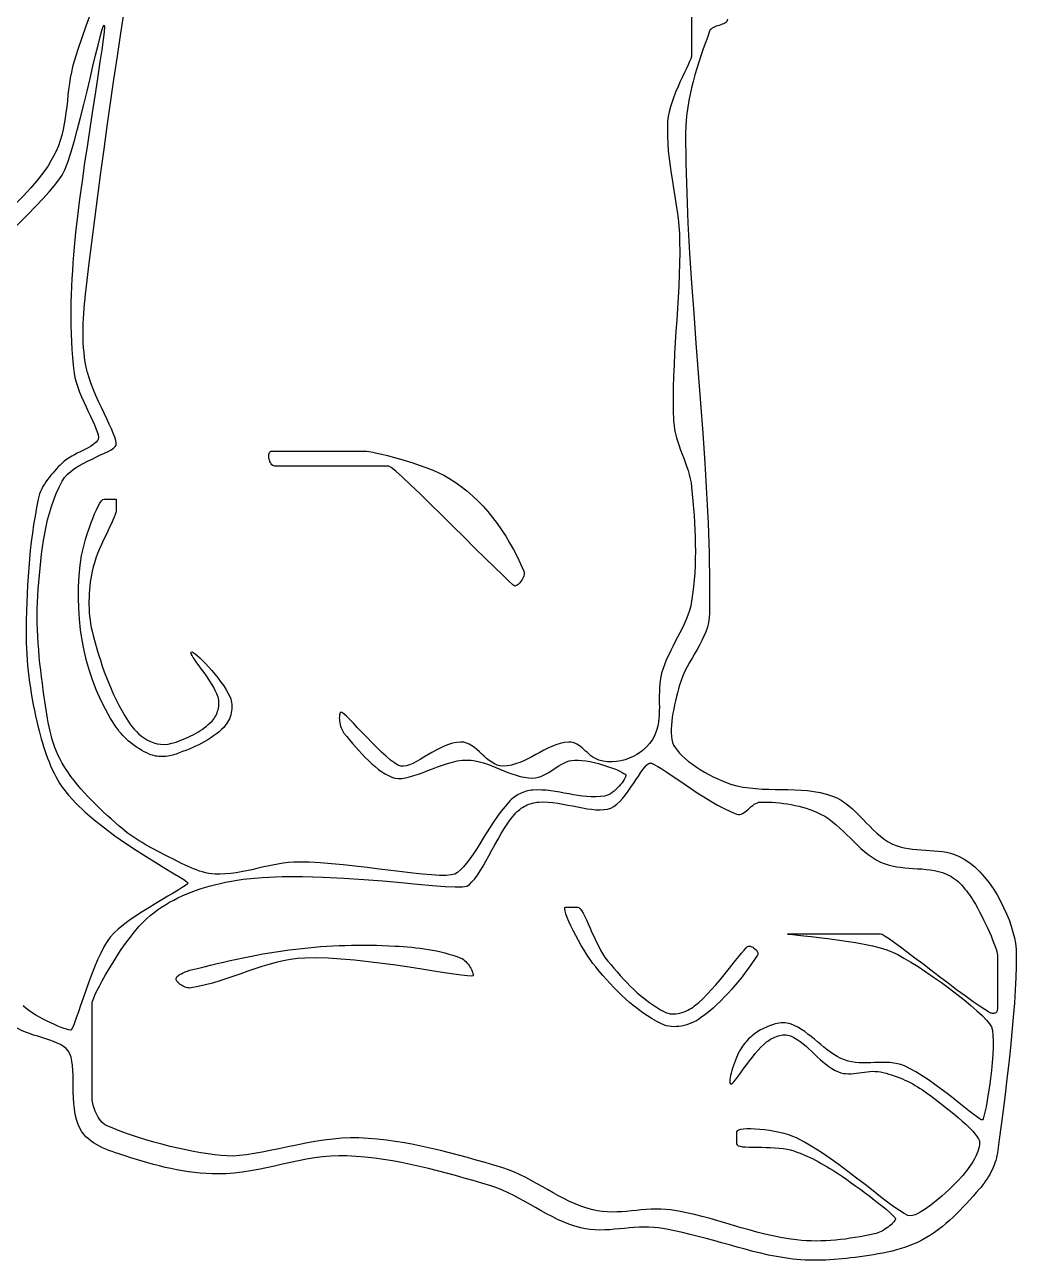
# Model space of a CAD drawing. Extents: x 4 to 678, y 18 to 648.
# Drawn here: x 512.8 to 678.2, y 17.6 to 223.6 of the extents above; entities that cross this region are included whole.
import ezdxf

# ---------------------------------------------------------------- set-up
doc = ezdxf.new("R2010")
doc.units = 0
doc.layers.add('Poly', color=3, linetype='CONTINUOUS')

msp = doc.modelspace()

# ---------------------------------------------------------------- linework, layer by layer
at = {"layer": 'Poly'}
for points in [[(532, 248.5), (531.45, 246.52), (530.86, 244.55), (530.23, 242.6), (529.56, 240.66), (528.86, 238.72), (528.14, 236.8), (527.4, 234.87), (526.65, 232.96), (525.9, 231.04), (525.15, 229.12), (524.41, 227.2), (523.67, 225.28), (522.96, 223.35), (522.28, 221.41), (521.62, 219.46), (521, 217.5)], [(523, 179.5), (523.47, 183.39), (523.95, 187.27), (524.44, 191.16), (524.95, 195.04), (525.46, 198.92), (525.99, 202.81), (526.53, 206.69), (527.08, 210.56), (527.64, 214.44), (528.22, 218.31), (528.81, 222.18), (529.42, 226.05), (530.04, 229.92), (530.68, 233.78), (531.33, 237.64), (532, 241.5)], [(624, 227.5), (624, 227.4), (624, 227.11), (624, 226.67), (624, 226.09), (624, 225.41), (624, 224.65), (624, 223.84), (624, 223), (624, 222.16), (624, 221.35), (624, 220.59), (624, 219.91), (624, 219.33), (624, 218.89), (624, 218.6), (624, 218.5)], [(519, 198.5), (519.45, 199.41), (519.94, 200.68), (520.45, 202.24), (520.98, 204.04), (521.53, 206.02), (522.07, 208.12), (522.62, 210.29), (523.15, 212.48), (523.66, 214.62), (524.14, 216.65), (524.58, 218.52), (524.99, 220.18), (525.34, 221.56), (525.63, 222.62), (525.85, 223.28), (526, 223.5)], [(526, 223.5), (526.05, 223.2), (525.99, 222.38), (525.84, 221.1), (525.61, 219.41), (525.31, 217.36), (524.95, 215.01), (524.55, 212.41), (524.12, 209.61), (523.66, 206.66), (523.2, 203.62), (522.75, 200.55), (522.31, 197.5), (521.91, 194.51), (521.55, 191.64), (521.24, 188.96), (521, 186.5)], [(627, 222.5), (626.62, 221.47), (626.25, 220.44), (625.88, 219.4), (625.53, 218.36), (625.18, 217.31), (624.85, 216.26), (624.54, 215.2), (624.25, 214.13), (623.98, 213.07), (623.73, 212), (623.52, 210.92), (623.34, 209.84), (623.2, 208.76), (623.09, 207.68), (623.02, 206.59), (623, 205.5)], [(630, 224.5), (629.95, 224.29), (629.85, 224.12), (629.71, 223.97), (629.53, 223.84), (629.33, 223.73), (629.1, 223.64), (628.86, 223.55), (628.61, 223.47), (628.35, 223.4), (628.1, 223.31), (627.85, 223.22), (627.63, 223.12), (627.42, 223), (627.24, 222.86), (627.1, 222.7), (627, 222.5)], [(624, 218.5), (623.96, 218.25), (623.84, 217.9), (623.65, 217.45), (623.41, 216.91), (623.12, 216.29), (622.8, 215.61), (622.45, 214.87), (622.09, 214.09), (621.73, 213.27), (621.38, 212.43), (621.04, 211.58), (620.73, 210.72), (620.46, 209.88), (620.24, 209.05), (620.09, 208.25), (620, 207.5)], [(521, 217.5), (520.75, 216.58), (520.53, 215.64), (520.36, 214.7), (520.21, 213.75), (520.08, 212.79), (519.97, 211.83), (519.87, 210.86), (519.76, 209.9), (519.64, 208.94), (519.51, 207.99), (519.36, 207.04), (519.18, 206.1), (518.96, 205.18), (518.69, 204.27), (518.38, 203.37), (518, 202.5)], [(620, 207.5), (619.95, 206.25), (619.96, 205), (620.01, 203.75), (620.11, 202.5), (620.25, 201.25), (620.41, 200), (620.59, 198.75), (620.79, 197.5), (620.99, 196.26), (621.19, 195.01), (621.39, 193.76), (621.57, 192.51), (621.73, 191.26), (621.86, 190.01), (621.95, 188.76), (622, 187.5)], [(623, 205.5), (623.05, 200.49), (623.18, 195.49), (623.39, 190.49), (623.67, 185.49), (623.99, 180.49), (624.34, 175.49), (624.72, 170.5), (625.11, 165.5), (625.49, 160.5), (625.86, 155.51), (626.2, 150.51), (626.5, 145.51), (626.74, 140.51), (626.91, 135.51), (627, 130.5), (627, 125.5)], [(518, 202.5), (517.58, 201.67), (517.13, 200.86), (516.64, 200.07), (516.12, 199.3), (515.56, 198.55), (514.99, 197.81), (514.39, 197.09), (513.77, 196.38), (513.14, 195.69), (512.49, 195), (511.83, 194.32), (511.17, 193.65), (510.5, 192.98), (509.83, 192.32), (509.16, 191.66), (508.5, 191)], [(497.5, 178), (499.01, 179.18), (500.59, 180.45), (502.21, 181.8), (503.85, 183.21), (505.51, 184.65), (507.15, 186.13), (508.77, 187.61), (510.34, 189.08), (511.84, 190.52), (513.26, 191.92), (514.58, 193.26), (515.78, 194.53), (516.84, 195.7), (517.74, 196.77), (518.47, 197.71), (519, 198.5)], [(622, 187.5), (622.02, 185.62), (621.99, 183.75), (621.94, 181.87), (621.86, 180), (621.76, 178.12), (621.64, 176.25), (621.52, 174.37), (621.39, 172.5), (621.27, 170.62), (621.15, 168.75), (621.06, 166.87), (620.98, 165), (620.93, 163.12), (620.91, 161.25), (620.93, 159.37), (621, 157.5)], [(521, 186.5), (520.89, 185.19), (520.79, 183.88), (520.7, 182.57), (520.62, 181.25), (520.56, 179.94), (520.51, 178.62), (520.47, 177.31), (520.45, 175.99), (520.45, 174.67), (520.46, 173.36), (520.49, 172.04), (520.55, 170.73), (520.63, 169.42), (520.73, 168.11), (520.85, 166.8), (521, 165.5)], [(523, 166.5), (522.86, 167.3), (522.74, 168.1), (522.65, 168.91), (522.58, 169.72), (522.53, 170.53), (522.5, 171.35), (522.49, 172.17), (522.5, 172.98), (522.52, 173.8), (522.56, 174.62), (522.61, 175.44), (522.67, 176.25), (522.74, 177.07), (522.82, 177.88), (522.91, 178.69), (523, 179.5)], [(521, 165.5), (521.13, 164.75), (521.33, 163.97), (521.59, 163.17), (521.89, 162.35), (522.24, 161.52), (522.6, 160.69), (522.98, 159.87), (523.35, 159.08), (523.72, 158.31), (524.07, 157.58), (524.37, 156.9), (524.64, 156.27), (524.84, 155.71), (524.98, 155.22), (525.04, 154.81), (525, 154.5)], [(528, 153.5), (528.02, 153.82), (527.94, 154.26), (527.77, 154.81), (527.52, 155.46), (527.21, 156.19), (526.84, 157), (526.43, 157.87), (525.99, 158.8), (525.54, 159.75), (525.08, 160.74), (524.63, 161.74), (524.21, 162.73), (523.82, 163.72), (523.48, 164.69), (523.21, 165.62), (523, 166.5)], [(621, 157.5), (621.06, 156.79), (621.17, 156.09), (621.31, 155.4), (621.49, 154.71), (621.7, 154.03), (621.93, 153.35), (622.17, 152.67), (622.43, 151.99), (622.68, 151.32), (622.93, 150.64), (623.17, 149.96), (623.4, 149.28), (623.6, 148.59), (623.77, 147.9), (623.91, 147.21), (624, 146.5)], [(525, 154.5), (524.88, 154.24), (524.68, 153.99), (524.42, 153.75), (524.11, 153.52), (523.75, 153.29), (523.35, 153.06), (522.92, 152.84), (522.46, 152.61), (522, 152.38), (521.52, 152.14), (521.05, 151.9), (520.59, 151.64), (520.15, 151.38), (519.73, 151.1), (519.34, 150.81), (519, 150.5)], [(519, 147.5), (519.38, 148.08), (519.86, 148.61), (520.43, 149.12), (521.07, 149.59), (521.76, 150.02), (522.49, 150.44), (523.24, 150.82), (523.98, 151.18), (524.72, 151.52), (525.42, 151.85), (526.07, 152.15), (526.65, 152.44), (527.16, 152.72), (527.56, 152.99), (527.85, 153.25), (528, 153.5)], [(554.5, 150), (554.32, 150.03), (554.15, 150.11), (554, 150.23), (553.86, 150.39), (553.74, 150.58), (553.64, 150.79), (553.56, 151.02), (553.5, 151.25), (553.47, 151.48), (553.46, 151.71), (553.47, 151.92), (553.52, 152.11), (553.59, 152.27), (553.69, 152.39), (553.83, 152.47), (554, 152.5)], [(554, 152.5), (554.17, 152.5), (554.67, 152.5), (555.43, 152.5), (556.42, 152.5), (557.59, 152.5), (558.9, 152.5), (560.3, 152.5), (561.75, 152.5), (563.2, 152.5), (564.6, 152.5), (565.91, 152.5), (567.08, 152.5), (568.07, 152.5), (568.83, 152.5), (569.33, 152.5), (569.5, 152.5)], [(569.5, 152.5), (569.78, 152.48), (570.21, 152.41), (570.8, 152.3), (571.51, 152.16), (572.33, 151.97), (573.25, 151.75), (574.24, 151.49), (575.28, 151.21), (576.36, 150.89), (577.47, 150.54), (578.57, 150.17), (579.66, 149.78), (580.72, 149.36), (581.72, 148.93), (582.65, 148.47), (583.5, 148)], [(519, 150.5), (518.68, 150.18), (518.36, 149.85), (518.04, 149.52), (517.73, 149.18), (517.42, 148.83), (517.12, 148.48), (516.82, 148.11), (516.55, 147.75), (516.28, 147.37), (516.03, 146.98), (515.8, 146.59), (515.59, 146.19), (515.4, 145.78), (515.24, 145.36), (515.11, 144.94), (515, 144.5)], [(573.5, 150), (573.29, 150), (572.68, 150), (571.75, 150), (570.53, 150), (569.09, 150), (567.49, 150), (565.77, 150), (564, 150), (562.23, 150), (560.51, 150), (558.91, 150), (557.47, 150), (556.25, 150), (555.32, 150), (554.71, 150), (554.5, 150)], [(594.5, 130), (594.18, 130.23), (593.47, 130.86), (592.43, 131.85), (591.11, 133.13), (589.57, 134.65), (587.86, 136.34), (586.04, 138.14), (584.15, 140.01), (582.27, 141.87), (580.43, 143.68), (578.7, 145.36), (577.12, 146.88), (575.76, 148.16), (574.67, 149.14), (573.89, 149.78), (573.5, 150)], [(515, 129.5), (515.1, 130.65), (515.2, 131.81), (515.31, 132.97), (515.43, 134.14), (515.56, 135.3), (515.72, 136.46), (515.89, 137.62), (516.09, 138.77), (516.32, 139.91), (516.58, 141.04), (516.88, 142.16), (517.21, 143.27), (517.59, 144.36), (518.01, 145.43), (518.48, 146.47), (519, 147.5)], [(583.5, 148), (584.55, 147.34), (585.55, 146.62), (586.52, 145.87), (587.45, 145.06), (588.35, 144.22), (589.2, 143.33), (590.03, 142.41), (590.81, 141.44), (591.57, 140.44), (592.29, 139.4), (592.98, 138.33), (593.64, 137.22), (594.27, 136.08), (594.88, 134.92), (595.45, 133.72), (596, 132.5)], [(624, 146.5), (624.11, 145.32), (624.22, 144.13), (624.32, 142.94), (624.41, 141.75), (624.48, 140.56), (624.54, 139.37), (624.59, 138.17), (624.61, 136.98), (624.62, 135.79), (624.61, 134.6), (624.57, 133.41), (624.51, 132.22), (624.43, 131.04), (624.32, 129.85), (624.17, 128.67), (624, 127.5)], [(515, 144.5), (514.72, 143.08), (514.47, 141.66), (514.24, 140.24), (514.03, 138.81), (513.85, 137.38), (513.68, 135.94), (513.54, 134.5), (513.42, 133.06), (513.31, 131.62), (513.22, 130.17), (513.15, 128.73), (513.09, 127.28), (513.05, 125.83), (513.02, 124.39), (513.01, 122.94), (513, 121.5)], [(522, 133.5), (522.1, 134.26), (522.25, 135.09), (522.44, 135.96), (522.67, 136.85), (522.92, 137.77), (523.19, 138.68), (523.48, 139.58), (523.79, 140.45), (524.1, 141.28), (524.41, 142.04), (524.72, 142.73), (525.01, 143.33), (525.3, 143.82), (525.56, 144.19), (525.8, 144.42), (526, 144.5)], [(526, 144.5), (526.02, 144.5), (526.09, 144.5), (526.18, 144.5), (526.31, 144.5), (526.46, 144.5), (526.63, 144.5), (526.81, 144.5), (527, 144.5), (527.19, 144.5), (527.37, 144.5), (527.54, 144.5), (527.69, 144.5), (527.82, 144.5), (527.91, 144.5), (527.98, 144.5), (528, 144.5)], [(528, 144.5), (528, 144.48), (528, 144.41), (528, 144.32), (528, 144.19), (528, 144.04), (528, 143.87), (528, 143.69), (528, 143.5), (528, 143.31), (528, 143.13), (528, 142.96), (528, 142.81), (528, 142.68), (528, 142.59), (528, 142.52), (528, 142.5)], [(528, 142.5), (527.96, 142.26), (527.86, 141.93), (527.69, 141.51), (527.47, 141.01), (527.21, 140.45), (526.92, 139.82), (526.6, 139.15), (526.26, 138.45), (525.92, 137.71), (525.58, 136.95), (525.24, 136.18), (524.92, 135.41), (524.63, 134.64), (524.37, 133.9), (524.16, 133.18), (524, 132.5)], [(528, 106.5), (527.07, 107.95), (526.21, 109.46), (525.43, 111), (524.73, 112.58), (524.1, 114.2), (523.55, 115.85), (523.07, 117.53), (522.66, 119.24), (522.32, 120.97), (522.06, 122.72), (521.87, 124.49), (521.76, 126.28), (521.71, 128.07), (521.74, 129.88), (521.83, 131.69), (522, 133.5)], [(524, 132.5), (523.88, 131.88), (523.78, 131.26), (523.69, 130.64), (523.61, 130.01), (523.55, 129.39), (523.51, 128.75), (523.48, 128.12), (523.46, 127.49), (523.47, 126.86), (523.49, 126.23), (523.52, 125.6), (523.58, 124.97), (523.66, 124.35), (523.75, 123.73), (523.86, 123.11), (524, 122.5)], [(596, 132.5), (596.05, 132.32), (596.07, 132.14), (596.06, 131.94), (596.01, 131.73), (595.94, 131.52), (595.85, 131.31), (595.74, 131.11), (595.62, 130.91), (595.48, 130.72), (595.33, 130.55), (595.19, 130.39), (595.04, 130.26), (594.89, 130.15), (594.75, 130.07), (594.62, 130.02), (594.5, 130)], [(516, 111.5), (515.85, 112.62), (515.7, 113.74), (515.56, 114.86), (515.43, 115.98), (515.3, 117.11), (515.19, 118.23), (515.09, 119.36), (515, 120.49), (514.93, 121.61), (514.88, 122.74), (514.85, 123.87), (514.83, 125), (514.84, 126.13), (514.87, 127.25), (514.92, 128.38), (515, 129.5)], [(624, 127.5), (623.84, 126.71), (623.63, 125.93), (623.38, 125.16), (623.09, 124.41), (622.76, 123.66), (622.42, 122.93), (622.05, 122.19), (621.67, 121.46), (621.28, 120.74), (620.9, 120.01), (620.53, 119.27), (620.17, 118.54), (619.83, 117.79), (619.51, 117.04), (619.24, 116.28), (619, 115.5)], [(627, 125.5), (626.95, 124.7), (626.82, 123.91), (626.62, 123.14), (626.36, 122.38), (626.05, 121.64), (625.7, 120.9), (625.32, 120.17), (624.91, 119.44), (624.49, 118.72), (624.07, 117.99), (623.66, 117.26), (623.26, 116.53), (622.88, 115.79), (622.54, 115.04), (622.24, 114.28), (622, 113.5)], [(524, 122.5), (524.24, 121.52), (524.5, 120.54), (524.77, 119.56), (525.06, 118.59), (525.37, 117.62), (525.69, 116.65), (526.03, 115.69), (526.39, 114.74), (526.77, 113.8), (527.17, 112.86), (527.58, 111.94), (528.02, 111.03), (528.48, 110.13), (528.97, 109.24), (529.47, 108.36), (530, 107.5)], [(513, 121.5), (513.01, 120.55), (513.04, 119.61), (513.08, 118.66), (513.15, 117.72), (513.23, 116.77), (513.32, 115.83), (513.43, 114.89), (513.56, 113.95), (513.7, 113.01), (513.85, 112.07), (514.01, 111.14), (514.19, 110.2), (514.38, 109.27), (514.58, 108.35), (514.78, 107.42), (515, 106.5)], [(545, 111.5), (544.8, 112.04), (544.54, 112.61), (544.23, 113.2), (543.87, 113.8), (543.48, 114.41), (543.08, 115.01), (542.66, 115.6), (542.25, 116.17), (541.86, 116.71), (541.49, 117.21), (541.16, 117.67), (540.88, 118.07), (540.67, 118.42), (540.52, 118.69), (540.46, 118.89), (540.5, 119)], [(540.5, 119), (540.64, 119.01), (540.86, 118.9), (541.16, 118.7), (541.53, 118.4), (541.95, 118.02), (542.41, 117.58), (542.91, 117.07), (543.43, 116.51), (543.96, 115.92), (544.48, 115.29), (545, 114.65), (545.49, 114), (545.95, 113.35), (546.36, 112.71), (546.71, 112.09), (547, 111.5)], [(619, 115.5), (618.86, 114.89), (618.75, 114.27), (618.68, 113.65), (618.64, 113.01), (618.62, 112.38), (618.61, 111.74), (618.61, 111.1), (618.61, 110.46), (618.62, 109.82), (618.61, 109.19), (618.58, 108.56), (618.53, 107.93), (618.46, 107.31), (618.35, 106.7), (618.2, 106.09), (618, 105.5)], [(622, 113.5), (621.83, 112.88), (621.66, 112.23), (621.49, 111.57), (621.33, 110.89), (621.17, 110.2), (621.02, 109.5), (620.89, 108.81), (620.78, 108.12), (620.69, 107.45), (620.63, 106.79), (620.59, 106.16), (620.59, 105.55), (620.63, 104.97), (620.71, 104.44), (620.83, 103.94), (621, 103.5)], [(519, 100.5), (518.66, 101.12), (518.34, 101.76), (518.06, 102.41), (517.8, 103.08), (517.56, 103.75), (517.35, 104.43), (517.15, 105.12), (516.98, 105.82), (516.82, 106.52), (516.67, 107.23), (516.54, 107.94), (516.42, 108.65), (516.31, 109.37), (516.2, 110.08), (516.1, 110.79), (516, 111.5)], [(544, 107.5), (544.17, 107.7), (544.33, 107.91), (544.47, 108.13), (544.61, 108.36), (544.73, 108.61), (544.83, 108.86), (544.93, 109.12), (545, 109.38), (545.06, 109.65), (545.11, 109.92), (545.13, 110.19), (545.14, 110.46), (545.14, 110.73), (545.11, 110.99), (545.07, 111.25), (545, 111.5)], [(547, 111.5), (547.11, 111.2), (547.2, 110.89), (547.26, 110.57), (547.3, 110.24), (547.31, 109.9), (547.29, 109.56), (547.26, 109.22), (547.2, 108.88), (547.11, 108.54), (547.01, 108.21), (546.89, 107.89), (546.75, 107.58), (546.59, 107.29), (546.41, 107.01), (546.21, 106.74), (546, 106.5)], [(530, 107.5), (530.31, 107.04), (530.64, 106.59), (531, 106.15), (531.39, 105.73), (531.81, 105.33), (532.25, 104.96), (532.72, 104.62), (533.21, 104.32), (533.73, 104.07), (534.27, 103.87), (534.83, 103.72), (535.42, 103.63), (536.03, 103.61), (536.67, 103.66), (537.32, 103.79), (538, 104)], [(538, 104), (538.41, 104.15), (538.82, 104.31), (539.23, 104.48), (539.63, 104.65), (540.04, 104.83), (540.44, 105.01), (540.83, 105.21), (541.22, 105.42), (541.61, 105.63), (541.98, 105.86), (542.35, 106.1), (542.7, 106.35), (543.05, 106.62), (543.38, 106.9), (543.7, 107.19), (544, 107.5)], [(565.5, 109), (565.41, 108.93), (565.34, 108.81), (565.29, 108.65), (565.25, 108.46), (565.24, 108.25), (565.23, 108.01), (565.25, 107.76), (565.28, 107.49), (565.32, 107.21), (565.38, 106.94), (565.45, 106.66), (565.53, 106.39), (565.63, 106.14), (565.74, 105.9), (565.87, 105.69), (566, 105.5)], [(575.5, 100), (575.02, 100.17), (574.44, 100.51), (573.78, 101), (573.05, 101.62), (572.28, 102.32), (571.48, 103.1), (570.66, 103.92), (569.85, 104.75), (569.05, 105.58), (568.29, 106.38), (567.59, 107.12), (566.96, 107.77), (566.42, 108.31), (565.99, 108.71), (565.67, 108.95), (565.5, 109)], [(515, 106.5), (515.16, 105.85), (515.33, 105.19), (515.51, 104.54), (515.7, 103.88), (515.89, 103.23), (516.1, 102.59), (516.33, 101.94), (516.56, 101.31), (516.81, 100.68), (517.07, 100.05), (517.35, 99.43), (517.64, 98.83), (517.96, 98.23), (518.29, 97.64), (518.63, 97.06), (519, 96.5)], [(533.5, 102), (533.1, 102.19), (532.7, 102.39), (532.3, 102.61), (531.92, 102.84), (531.53, 103.08), (531.16, 103.33), (530.79, 103.6), (530.44, 103.88), (530.09, 104.17), (529.75, 104.47), (529.43, 104.78), (529.12, 105.11), (528.82, 105.44), (528.53, 105.78), (528.26, 106.14), (528, 106.5)], [(546, 106.5), (545.6, 106.09), (545.17, 105.71), (544.73, 105.35), (544.27, 105.01), (543.79, 104.68), (543.3, 104.37), (542.8, 104.08), (542.29, 103.81), (541.77, 103.54), (541.24, 103.29), (540.71, 103.06), (540.17, 102.83), (539.63, 102.61), (539.08, 102.4), (538.54, 102.2), (538, 102)], [(566, 105.5), (566.46, 104.94), (566.94, 104.37), (567.44, 103.78), (567.95, 103.19), (568.48, 102.6), (569.01, 102.02), (569.56, 101.45), (570.11, 100.91), (570.67, 100.39), (571.23, 99.9), (571.79, 99.45), (572.34, 99.04), (572.89, 98.69), (573.44, 98.4), (573.98, 98.16), (574.5, 98)], [(618, 105.5), (617.73, 104.9), (617.4, 104.32), (617, 103.77), (616.54, 103.25), (616.03, 102.77), (615.48, 102.33), (614.88, 101.93), (614.25, 101.58), (613.59, 101.29), (612.9, 101.04), (612.18, 100.86), (611.46, 100.75), (610.72, 100.7), (609.98, 100.72), (609.24, 100.82), (608.5, 101)], [(585.5, 104), (584.82, 103.95), (584.13, 103.81), (583.44, 103.6), (582.74, 103.32), (582.05, 102.99), (581.36, 102.63), (580.67, 102.24), (580, 101.85), (579.35, 101.46), (578.71, 101.09), (578.1, 100.75), (577.51, 100.45), (576.96, 100.22), (576.43, 100.06), (575.95, 99.98), (575.5, 100)], [(592.5, 100), (592.01, 100.04), (591.54, 100.17), (591.09, 100.37), (590.65, 100.62), (590.23, 100.93), (589.81, 101.27), (589.4, 101.63), (589, 102), (588.6, 102.37), (588.19, 102.73), (587.77, 103.07), (587.35, 103.38), (586.91, 103.63), (586.46, 103.83), (585.99, 103.96), (585.5, 104)], [(603.5, 104), (602.78, 103.91), (602.07, 103.76), (601.37, 103.54), (600.69, 103.27), (600.01, 102.96), (599.34, 102.63), (598.67, 102.27), (598, 101.91), (597.34, 101.55), (596.67, 101.2), (596, 100.88), (595.32, 100.59), (594.63, 100.35), (593.93, 100.16), (593.22, 100.04), (592.5, 100)], [(608.5, 101), (608.16, 101.13), (607.83, 101.29), (607.51, 101.49), (607.21, 101.72), (606.91, 101.97), (606.61, 102.23), (606.32, 102.49), (606.03, 102.75), (605.74, 103.01), (605.44, 103.25), (605.14, 103.47), (604.84, 103.66), (604.52, 103.82), (604.2, 103.93), (603.86, 103.99), (603.5, 104)], [(621, 103.5), (621.24, 103.07), (621.56, 102.63), (621.95, 102.17), (622.41, 101.71), (622.93, 101.24), (623.5, 100.77), (624.12, 100.31), (624.77, 99.85), (625.45, 99.41), (626.16, 98.98), (626.89, 98.58), (627.62, 98.2), (628.36, 97.84), (629.09, 97.52), (629.8, 97.24), (630.5, 97)], [(538, 102), (537.73, 101.91), (537.46, 101.83), (537.18, 101.76), (536.89, 101.7), (536.61, 101.65), (536.32, 101.61), (536.03, 101.59), (535.73, 101.58), (535.44, 101.58), (535.15, 101.6), (534.87, 101.62), (534.58, 101.67), (534.3, 101.73), (534.03, 101.8), (533.76, 101.89), (533.5, 102)], [(574.5, 98), (575.04, 97.92), (575.64, 97.94), (576.28, 98.03), (576.96, 98.18), (577.68, 98.4), (578.42, 98.65), (579.2, 98.94), (579.99, 99.25), (580.8, 99.56), (581.62, 99.87), (582.45, 100.17), (583.27, 100.44), (584.1, 100.67), (584.91, 100.84), (585.72, 100.96), (586.5, 101)], [(586.5, 101), (587.21, 100.97), (587.91, 100.87), (588.6, 100.72), (589.29, 100.53), (589.97, 100.3), (590.65, 100.05), (591.32, 99.78), (592, 99.5), (592.68, 99.22), (593.35, 98.95), (594.03, 98.7), (594.71, 98.47), (595.4, 98.28), (596.09, 98.13), (596.79, 98.03), (597.5, 98)], [(597.5, 98), (597.97, 98.03), (598.43, 98.13), (598.87, 98.27), (599.31, 98.46), (599.74, 98.68), (600.16, 98.93), (600.58, 99.19), (601, 99.47), (601.42, 99.75), (601.84, 100.01), (602.26, 100.27), (602.69, 100.5), (603.13, 100.69), (603.57, 100.85), (604.03, 100.95), (604.5, 101)], [(604.5, 101), (605.08, 100.99), (605.71, 100.94), (606.37, 100.85), (607.05, 100.73), (607.75, 100.58), (608.45, 100.4), (609.14, 100.21), (609.8, 100), (610.44, 99.78), (611.03, 99.57), (611.56, 99.35), (612.03, 99.14), (612.41, 98.95), (612.71, 98.77), (612.91, 98.62), (613, 98.5)], [(528.5, 90), (527.84, 90.59), (527.17, 91.18), (526.51, 91.78), (525.86, 92.39), (525.21, 93), (524.57, 93.62), (523.93, 94.25), (523.31, 94.89), (522.71, 95.55), (522.12, 96.21), (521.54, 96.89), (520.99, 97.58), (520.45, 98.28), (519.94, 99.01), (519.46, 99.74), (519, 100.5)], [(610.5, 93), (611.01, 93.27), (611.51, 93.63), (612.01, 94.09), (612.49, 94.61), (612.96, 95.19), (613.43, 95.81), (613.87, 96.45), (614.3, 97.09), (614.72, 97.72), (615.11, 98.33), (615.48, 98.89), (615.84, 99.4), (616.17, 99.83), (616.47, 100.16), (616.75, 100.39), (617, 100.5)], [(617, 100.5), (617.31, 100.46), (617.77, 100.27), (618.35, 99.95), (619.05, 99.52), (619.86, 98.99), (620.75, 98.39), (621.71, 97.73), (622.74, 97.02), (623.81, 96.3), (624.92, 95.56), (626.05, 94.84), (627.18, 94.14), (628.31, 93.49), (629.41, 92.91), (630.48, 92.4), (631.5, 92)], [(613, 98.5), (613, 98.37), (612.96, 98.2), (612.87, 97.99), (612.74, 97.75), (612.58, 97.49), (612.39, 97.21), (612.16, 96.92), (611.92, 96.63), (611.65, 96.35), (611.36, 96.07), (611.06, 95.81), (610.75, 95.58), (610.44, 95.37), (610.12, 95.2), (609.81, 95.08), (609.5, 95)], [(630.5, 97), (631.53, 96.71), (632.57, 96.49), (633.63, 96.34), (634.7, 96.23), (635.77, 96.16), (636.86, 96.12), (637.94, 96.1), (639.03, 96.09), (640.12, 96.07), (641.2, 96.04), (642.28, 95.99), (643.35, 95.9), (644.41, 95.77), (645.46, 95.58), (646.49, 95.33), (647.5, 95)], [(519, 96.5), (520.05, 95.13), (521.32, 93.74), (522.77, 92.37), (524.36, 91.01), (526.05, 89.68), (527.8, 88.39), (529.58, 87.15), (531.34, 85.99), (533.04, 84.9), (534.65, 83.9), (536.11, 83), (537.4, 82.22), (538.48, 81.57), (539.29, 81.06), (539.82, 80.7), (540, 80.5)], [(597.5, 96), (597.22, 95.97), (596.94, 95.93), (596.67, 95.87), (596.39, 95.8), (596.12, 95.71), (595.85, 95.61), (595.58, 95.5), (595.32, 95.37), (595.07, 95.24), (594.82, 95.09), (594.58, 94.93), (594.34, 94.76), (594.12, 94.58), (593.9, 94.4), (593.7, 94.2), (593.5, 94)], [(609.5, 95), (608.76, 94.91), (608.01, 94.87), (607.26, 94.88), (606.52, 94.92), (605.77, 95), (605.02, 95.1), (604.27, 95.22), (603.52, 95.35), (602.76, 95.49), (602.01, 95.63), (601.26, 95.75), (600.51, 95.86), (599.76, 95.95), (599, 96), (598.25, 96.02), (597.5, 96)], [(647.5, 95), (648.23, 94.69), (648.92, 94.31), (649.58, 93.87), (650.21, 93.38), (650.82, 92.86), (651.41, 92.3), (651.98, 91.72), (652.56, 91.13), (653.13, 90.54), (653.7, 89.95), (654.28, 89.37), (654.87, 88.82), (655.49, 88.29), (656.13, 87.81), (656.8, 87.38), (657.5, 87)], [(593.5, 94), (592.87, 93.27), (592.24, 92.48), (591.62, 91.63), (591.01, 90.74), (590.4, 89.82), (589.81, 88.89), (589.22, 87.96), (588.65, 87.05), (588.09, 86.16), (587.54, 85.32), (587, 84.54), (586.47, 83.83), (585.96, 83.21), (585.46, 82.69), (584.97, 82.28), (584.5, 82)], [(594.5, 92), (594.69, 92.21), (594.89, 92.41), (595.1, 92.6), (595.33, 92.78), (595.56, 92.95), (595.8, 93.11), (596.05, 93.25), (596.31, 93.39), (596.57, 93.51), (596.84, 93.62), (597.11, 93.72), (597.38, 93.81), (597.66, 93.88), (597.94, 93.93), (598.22, 93.97), (598.5, 94)], [(598.5, 94), (599.26, 94.02), (600.05, 93.98), (600.86, 93.91), (601.68, 93.79), (602.51, 93.65), (603.34, 93.5), (604.16, 93.34), (604.98, 93.18), (605.78, 93.03), (606.56, 92.89), (607.31, 92.79), (608.04, 92.72), (608.72, 92.7), (609.36, 92.73), (609.96, 92.83), (610.5, 93)], [(631.5, 92), (631.76, 91.94), (632.01, 91.94), (632.26, 92), (632.51, 92.1), (632.75, 92.24), (632.99, 92.42), (633.23, 92.61), (633.47, 92.81), (633.71, 93.03), (633.95, 93.24), (634.19, 93.44), (634.44, 93.62), (634.7, 93.77), (634.96, 93.89), (635.22, 93.97), (635.5, 94)], [(635.5, 94), (636.14, 93.99), (636.78, 93.98), (637.42, 93.95), (638.07, 93.9), (638.71, 93.84), (639.36, 93.77), (640, 93.68), (640.63, 93.57), (641.27, 93.44), (641.9, 93.3), (642.52, 93.14), (643.13, 92.95), (643.74, 92.75), (644.34, 92.52), (644.92, 92.27), (645.5, 92)], [(586.5, 80), (586.93, 80.28), (587.36, 80.68), (587.81, 81.2), (588.26, 81.83), (588.73, 82.54), (589.2, 83.32), (589.68, 84.16), (590.17, 85.04), (590.68, 85.96), (591.19, 86.89), (591.71, 87.82), (592.25, 88.74), (592.79, 89.63), (593.35, 90.48), (593.92, 91.28), (594.5, 92)], [(645.5, 92), (646.2, 91.62), (646.87, 91.18), (647.51, 90.71), (648.13, 90.2), (648.73, 89.67), (649.33, 89.11), (649.91, 88.55), (650.49, 87.97), (651.07, 87.4), (651.65, 86.83), (652.24, 86.28), (652.85, 85.76), (653.47, 85.26), (654.12, 84.79), (654.79, 84.37), (655.5, 84)], [(536.5, 85), (535.97, 85.27), (535.45, 85.53), (534.92, 85.8), (534.39, 86.08), (533.87, 86.36), (533.35, 86.65), (532.84, 86.94), (532.33, 87.25), (531.82, 87.55), (531.32, 87.87), (530.83, 88.2), (530.35, 88.54), (529.87, 88.88), (529.4, 89.24), (528.95, 89.62), (528.5, 90)], [(657.5, 87), (658.14, 86.73), (658.8, 86.52), (659.47, 86.35), (660.16, 86.23), (660.86, 86.14), (661.56, 86.07), (662.28, 86.02), (662.99, 85.98), (663.7, 85.94), (664.42, 85.89), (665.12, 85.82), (665.82, 85.74), (666.51, 85.62), (667.19, 85.46), (667.85, 85.26), (668.5, 85)], [(544.5, 82), (543.97, 82.04), (543.44, 82.11), (542.92, 82.22), (542.41, 82.34), (541.9, 82.5), (541.39, 82.67), (540.89, 82.86), (540.39, 83.07), (539.89, 83.29), (539.4, 83.53), (538.91, 83.77), (538.42, 84.01), (537.94, 84.26), (537.46, 84.51), (536.98, 84.76), (536.5, 85)], [(668.5, 85), (669.47, 84.49), (670.39, 83.88), (671.27, 83.16), (672.1, 82.36), (672.88, 81.49), (673.62, 80.55), (674.3, 79.57), (674.94, 78.55), (675.52, 77.5), (676.05, 76.44), (676.52, 75.38), (676.94, 74.34), (677.29, 73.31), (677.59, 72.32), (677.83, 71.38), (678, 70.5)], [(558.5, 84), (557.62, 83.98), (556.74, 83.91), (555.86, 83.8), (554.99, 83.66), (554.11, 83.49), (553.24, 83.31), (552.37, 83.12), (551.5, 82.92), (550.63, 82.72), (549.76, 82.54), (548.88, 82.37), (548.01, 82.22), (547.14, 82.11), (546.26, 82.02), (545.38, 81.99), (544.5, 82)], [(584.5, 82), (583.9, 81.84), (583.03, 81.77), (581.93, 81.77), (580.62, 81.84), (579.13, 81.97), (577.48, 82.14), (575.71, 82.35), (573.83, 82.58), (571.89, 82.83), (569.9, 83.07), (567.88, 83.31), (565.88, 83.53), (563.92, 83.72), (562.01, 83.87), (560.2, 83.97), (558.5, 84)], [(655.5, 84), (656.14, 83.73), (656.8, 83.51), (657.47, 83.34), (658.15, 83.21), (658.85, 83.12), (659.55, 83.04), (660.26, 82.99), (660.97, 82.94), (661.69, 82.89), (662.4, 82.84), (663.1, 82.78), (663.8, 82.7), (664.5, 82.58), (665.18, 82.43), (665.85, 82.24), (666.5, 82)], [(540, 80.5), (539.89, 80.34), (539.56, 80.08), (539.04, 79.74), (538.36, 79.32), (537.54, 78.83), (536.62, 78.28), (535.6, 77.68), (534.53, 77.04), (533.43, 76.37), (532.32, 75.67), (531.23, 74.96), (530.19, 74.25), (529.22, 73.53), (528.34, 72.83), (527.6, 72.15), (527, 71.5)], [(543.5, 80), (546.22, 80.66), (549.2, 81.12), (552.38, 81.42), (555.7, 81.56), (559.11, 81.58), (562.55, 81.5), (565.97, 81.33), (569.31, 81.11), (572.51, 80.86), (575.53, 80.59), (578.29, 80.33), (580.76, 80.11), (582.87, 79.94), (584.57, 79.85), (585.8, 79.86), (586.5, 80)], [(666.5, 82), (666.86, 81.83), (667.21, 81.64), (667.54, 81.43), (667.87, 81.2), (668.18, 80.95), (668.49, 80.69), (668.78, 80.41), (669.06, 80.12), (669.33, 79.81), (669.6, 79.5), (669.85, 79.17), (670.1, 78.85), (670.33, 78.51), (670.56, 78.18), (670.78, 77.84), (671, 77.5)], [(532.5, 74), (533.07, 74.54), (533.66, 75.06), (534.27, 75.55), (534.9, 76.02), (535.55, 76.46), (536.22, 76.88), (536.91, 77.28), (537.61, 77.66), (538.32, 78.02), (539.04, 78.36), (539.77, 78.68), (540.51, 78.98), (541.25, 79.26), (542, 79.52), (542.75, 79.77), (543.5, 80)], [(608, 66.5), (607.54, 67.09), (607.07, 67.76), (606.58, 68.49), (606.08, 69.28), (605.59, 70.1), (605.12, 70.93), (604.66, 71.76), (604.24, 72.58), (603.85, 73.36), (603.52, 74.1), (603.24, 74.76), (603.03, 75.34), (602.89, 75.82), (602.83, 76.19), (602.87, 76.42), (603, 76.5)], [(603, 76.5), (603.02, 76.5), (603.09, 76.5), (603.18, 76.5), (603.31, 76.5), (603.46, 76.5), (603.63, 76.5), (603.81, 76.5), (604, 76.5), (604.19, 76.5), (604.37, 76.5), (604.54, 76.5), (604.69, 76.5), (604.82, 76.5), (604.91, 76.5), (604.98, 76.5), (605, 76.5)], [(605, 76.5), (605.2, 76.43), (605.41, 76.22), (605.65, 75.9), (605.9, 75.47), (606.16, 74.94), (606.44, 74.35), (606.74, 73.69), (607.05, 72.99), (607.38, 72.26), (607.72, 71.51), (608.07, 70.76), (608.44, 70.02), (608.81, 69.31), (609.2, 68.65), (609.59, 68.04), (610, 67.5)], [(671, 77.5), (671.33, 76.95), (671.67, 76.36), (672.02, 75.72), (672.36, 75.06), (672.7, 74.38), (673.03, 73.7), (673.35, 73.01), (673.66, 72.33), (673.94, 71.68), (674.2, 71.05), (674.42, 70.47), (674.62, 69.94), (674.78, 69.46), (674.9, 69.06), (674.97, 68.74), (675, 68.5)], [(524, 60.5), (524.05, 60.78), (524.21, 61.21), (524.46, 61.79), (524.8, 62.5), (525.21, 63.32), (525.7, 64.22), (526.24, 65.19), (526.84, 66.21), (527.48, 67.27), (528.16, 68.34), (528.86, 69.4), (529.59, 70.44), (530.32, 71.44), (531.06, 72.38), (531.78, 73.24), (532.5, 74)], [(527, 71.5), (526.48, 70.77), (525.96, 69.87), (525.43, 68.83), (524.91, 67.68), (524.39, 66.45), (523.89, 65.17), (523.4, 63.86), (522.93, 62.56), (522.49, 61.3), (522.08, 60.1), (521.7, 59.01), (521.36, 58.03), (521.07, 57.22), (520.83, 56.59), (520.63, 56.17), (520.5, 56)], [(558, 69.5), (559.03, 69.61), (560.05, 69.72), (561.08, 69.81), (562.11, 69.89), (563.14, 69.96), (564.17, 70.02), (565.21, 70.07), (566.24, 70.1), (567.27, 70.13), (568.31, 70.14), (569.34, 70.15), (570.37, 70.14), (571.41, 70.12), (572.44, 70.09), (573.47, 70.05), (574.5, 70)], [(640, 72), (639.98, 71.99), (640.29, 71.95), (640.87, 71.89), (641.7, 71.81), (642.74, 71.7), (643.95, 71.57), (645.29, 71.41), (646.74, 71.24), (648.25, 71.03), (649.78, 70.81), (651.31, 70.57), (652.79, 70.3), (654.18, 70.01), (655.46, 69.69), (656.57, 69.36), (657.5, 69)], [(655.5, 72), (655.33, 72), (654.83, 72), (654.07, 72), (653.08, 72), (651.91, 72), (650.6, 72), (649.2, 72), (647.75, 72), (646.3, 72), (644.9, 72), (643.59, 72), (642.42, 72), (641.43, 72), (640.67, 72), (640.17, 72), (640, 72)], [(673.5, 59), (672.28, 59.8), (670.98, 60.71), (669.61, 61.68), (668.2, 62.72), (666.77, 63.79), (665.33, 64.87), (663.91, 65.95), (662.54, 67), (661.22, 68), (659.99, 68.94), (658.86, 69.79), (657.86, 70.53), (657, 71.14), (656.3, 71.61), (655.8, 71.9), (655.5, 72)], [(678, 70.5), (678.11, 69.49), (678.16, 68.17), (678.15, 66.58), (678.09, 64.75), (677.98, 62.71), (677.83, 60.49), (677.64, 58.13), (677.42, 55.65), (677.17, 53.09), (676.89, 50.47), (676.6, 47.84), (676.29, 45.22), (675.97, 42.65), (675.65, 40.15), (675.32, 37.75), (675, 35.5)], [(540.5, 66), (541.58, 66.27), (542.67, 66.54), (543.75, 66.8), (544.84, 67.06), (545.93, 67.31), (547.02, 67.56), (548.11, 67.8), (549.2, 68.03), (550.29, 68.25), (551.39, 68.47), (552.49, 68.67), (553.58, 68.86), (554.69, 69.04), (555.79, 69.21), (556.89, 69.36), (558, 69.5)], [(559.5, 68), (558.28, 67.91), (557.07, 67.75), (555.87, 67.53), (554.68, 67.25), (553.5, 66.93), (552.32, 66.57), (551.14, 66.19), (549.97, 65.79), (548.8, 65.38), (547.63, 64.97), (546.45, 64.57), (545.28, 64.19), (544.09, 63.83), (542.9, 63.51), (541.71, 63.23), (540.5, 63)], [(587.5, 65), (587.24, 64.96), (586.59, 65), (585.61, 65.12), (584.32, 65.31), (582.76, 65.55), (580.98, 65.83), (579.01, 66.14), (576.9, 66.46), (574.68, 66.78), (572.4, 67.09), (570.09, 67.38), (567.79, 67.63), (565.54, 67.83), (563.38, 67.97), (561.36, 68.03), (559.5, 68)], [(574.5, 70), (575.2, 69.96), (575.9, 69.91), (576.6, 69.85), (577.3, 69.79), (578, 69.72), (578.7, 69.63), (579.4, 69.53), (580.09, 69.43), (580.78, 69.3), (581.47, 69.17), (582.16, 69.02), (582.84, 68.85), (583.51, 68.66), (584.18, 68.46), (584.84, 68.24), (585.5, 68)], [(585.5, 68), (585.71, 67.9), (585.92, 67.77), (586.13, 67.61), (586.33, 67.42), (586.52, 67.21), (586.71, 66.99), (586.88, 66.76), (587.03, 66.53), (587.18, 66.29), (587.3, 66.06), (587.4, 65.83), (587.47, 65.62), (587.52, 65.43), (587.55, 65.26), (587.54, 65.11), (587.5, 65)], [(624.5, 60), (625.18, 60.57), (625.88, 61.22), (626.59, 61.95), (627.31, 62.73), (628.03, 63.54), (628.74, 64.38), (629.44, 65.21), (630.1, 66.03), (630.73, 66.82), (631.32, 67.56), (631.86, 68.23), (632.34, 68.82), (632.75, 69.31), (633.09, 69.68), (633.34, 69.92), (633.5, 70)], [(635, 68.5), (634.5, 67.77), (634, 67.03), (633.48, 66.31), (632.95, 65.59), (632.41, 64.88), (631.85, 64.18), (631.29, 63.49), (630.71, 62.81), (630.11, 62.15), (629.5, 61.5), (628.87, 60.86), (628.23, 60.25), (627.58, 59.66), (626.9, 59.08), (626.21, 58.53), (625.5, 58)], [(633.5, 70), (633.62, 69.99), (633.75, 69.96), (633.89, 69.92), (634.04, 69.85), (634.19, 69.78), (634.34, 69.69), (634.48, 69.59), (634.62, 69.48), (634.74, 69.36), (634.85, 69.24), (634.94, 69.11), (635.01, 68.98), (635.06, 68.86), (635.07, 68.73), (635.05, 68.61), (635, 68.5)], [(657.5, 69), (658.39, 68.56), (659.42, 68), (660.55, 67.33), (661.77, 66.56), (663.04, 65.72), (664.36, 64.82), (665.68, 63.89), (666.99, 62.93), (668.25, 61.96), (669.46, 61.01), (670.58, 60.08), (671.59, 59.2), (672.46, 58.39), (673.16, 57.65), (673.69, 57.02), (674, 56.5)], [(675, 68.5), (675, 68.4), (675, 68.11), (675, 67.67), (675, 67.09), (675, 66.41), (675, 65.65), (675, 64.84), (675, 64), (675, 63.16), (675, 62.35), (675, 61.59), (675, 60.91), (675, 60.33), (675, 59.89), (675, 59.6), (675, 59.5)], [(538, 64.5), (538.02, 64.61), (538.07, 64.72), (538.15, 64.84), (538.26, 64.95), (538.39, 65.06), (538.54, 65.17), (538.71, 65.28), (538.9, 65.38), (539.09, 65.48), (539.29, 65.58), (539.5, 65.67), (539.71, 65.75), (539.92, 65.82), (540.12, 65.89), (540.32, 65.95), (540.5, 66)], [(619, 57), (618.19, 57.41), (617.4, 57.86), (616.63, 58.34), (615.87, 58.85), (615.14, 59.39), (614.41, 59.95), (613.71, 60.53), (613.02, 61.14), (612.34, 61.76), (611.68, 62.41), (611.04, 63.06), (610.4, 63.73), (609.78, 64.41), (609.18, 65.1), (608.58, 65.8), (608, 66.5)], [(610, 67.5), (610.51, 66.89), (611.03, 66.28), (611.56, 65.67), (612.1, 65.07), (612.64, 64.47), (613.2, 63.89), (613.77, 63.31), (614.35, 62.76), (614.94, 62.21), (615.55, 61.68), (616.17, 61.18), (616.8, 60.69), (617.45, 60.23), (618.12, 59.79), (618.8, 59.38), (619.5, 59)], [(540.5, 63), (540.31, 62.98), (540.12, 63), (539.91, 63.03), (539.7, 63.09), (539.5, 63.16), (539.29, 63.25), (539.08, 63.36), (538.89, 63.47), (538.71, 63.6), (538.54, 63.73), (538.39, 63.86), (538.26, 64), (538.15, 64.13), (538.07, 64.26), (538.02, 64.38), (538, 64.5)], [(520.5, 56), (520.34, 55.99), (520.09, 56.03), (519.75, 56.12), (519.33, 56.25), (518.84, 56.43), (518.3, 56.64), (517.73, 56.89), (517.12, 57.17), (516.49, 57.47), (515.85, 57.79), (515.22, 58.14), (514.6, 58.49), (514.01, 58.86), (513.45, 59.24), (512.95, 59.62), (512.5, 60)], [(524, 44.5), (524, 44.68), (524, 45.19), (524, 45.98), (524, 47), (524, 48.21), (524, 49.56), (524, 51.01), (524, 52.5), (524, 53.99), (524, 55.44), (524, 56.79), (524, 58), (524, 59.02), (524, 59.81), (524, 60.32), (524, 60.5)], [(619.5, 59), (619.79, 58.87), (620.09, 58.78), (620.41, 58.71), (620.73, 58.68), (621.06, 58.67), (621.39, 58.7), (621.73, 58.74), (622.06, 58.81), (622.4, 58.9), (622.73, 59.02), (623.05, 59.15), (623.37, 59.29), (623.67, 59.45), (623.96, 59.62), (624.24, 59.81), (624.5, 60)], [(625.5, 58), (625.16, 57.77), (624.79, 57.55), (624.41, 57.35), (624.01, 57.17), (623.6, 57.01), (623.18, 56.87), (622.75, 56.75), (622.32, 56.66), (621.89, 56.6), (621.45, 56.56), (621.02, 56.55), (620.6, 56.57), (620.18, 56.63), (619.77, 56.72), (619.38, 56.84), (619, 57)], [(675, 59.5), (674.99, 59.33), (674.95, 59.18), (674.9, 59.06), (674.83, 58.96), (674.74, 58.88), (674.64, 58.83), (674.53, 58.79), (674.42, 58.77), (674.29, 58.76), (674.17, 58.77), (674.04, 58.79), (673.92, 58.82), (673.8, 58.85), (673.69, 58.9), (673.59, 58.95), (673.5, 59)], [(520, 52.5), (519.65, 52.9), (519.22, 53.25), (518.73, 53.56), (518.18, 53.83), (517.58, 54.08), (516.95, 54.31), (516.29, 54.53), (515.61, 54.74), (514.92, 54.95), (514.23, 55.16), (513.54, 55.39), (512.86, 55.65), (512.22, 55.93), (511.6, 56.24), (511.02, 56.6), (510.5, 57)], [(635.5, 56), (635.23, 55.85), (634.96, 55.69), (634.7, 55.51), (634.45, 55.33), (634.2, 55.14), (633.96, 54.93), (633.73, 54.72), (633.5, 54.5), (633.29, 54.27), (633.08, 54.04), (632.87, 53.8), (632.68, 53.55), (632.5, 53.29), (632.32, 53.03), (632.16, 52.77), (632, 52.5)], [(640.5, 57), (640.2, 57.09), (639.89, 57.15), (639.57, 57.19), (639.25, 57.2), (638.93, 57.18), (638.61, 57.14), (638.29, 57.09), (637.96, 57.01), (637.64, 56.92), (637.32, 56.82), (637, 56.7), (636.69, 56.57), (636.38, 56.44), (636.08, 56.29), (635.79, 56.15), (635.5, 56)], [(649.5, 51), (648.88, 51.26), (648.28, 51.57), (647.7, 51.91), (647.14, 52.29), (646.6, 52.7), (646.06, 53.13), (645.53, 53.57), (645, 54.01), (644.48, 54.46), (643.95, 54.9), (643.41, 55.32), (642.86, 55.73), (642.3, 56.1), (641.72, 56.45), (641.12, 56.75), (640.5, 57)], [(674, 56.5), (674.16, 55.93), (674.26, 55.15), (674.3, 54.19), (674.29, 53.09), (674.23, 51.88), (674.13, 50.59), (674, 49.27), (673.85, 47.93), (673.68, 46.62), (673.49, 45.37), (673.3, 44.22), (673.11, 43.18), (672.93, 42.31), (672.76, 41.64), (672.62, 41.19), (672.5, 41)], [(630.5, 47), (630.63, 47.01), (630.81, 47.14), (631.04, 47.38), (631.32, 47.71), (631.64, 48.11), (631.99, 48.59), (632.38, 49.11), (632.79, 49.68), (633.23, 50.27), (633.68, 50.87), (634.15, 51.47), (634.62, 52.06), (635.1, 52.62), (635.57, 53.14), (636.04, 53.6), (636.5, 54)], [(636.5, 54), (636.71, 54.16), (636.93, 54.31), (637.16, 54.46), (637.4, 54.59), (637.65, 54.72), (637.9, 54.83), (638.16, 54.93), (638.43, 55.02), (638.69, 55.09), (638.96, 55.14), (639.23, 55.18), (639.49, 55.19), (639.75, 55.18), (640.01, 55.14), (640.26, 55.09), (640.5, 55)], [(640.5, 55), (641.06, 54.73), (641.6, 54.42), (642.12, 54.08), (642.61, 53.7), (643.1, 53.29), (643.57, 52.86), (644.03, 52.43), (644.49, 51.98), (644.95, 51.54), (645.42, 51.1), (645.89, 50.68), (646.38, 50.28), (646.88, 49.9), (647.39, 49.56), (647.93, 49.26), (648.5, 49)], [(522, 39.5), (521.65, 40.26), (521.38, 41.07), (521.18, 41.94), (521.04, 42.84), (520.95, 43.77), (520.89, 44.71), (520.86, 45.66), (520.85, 46.6), (520.84, 47.52), (520.82, 48.41), (520.79, 49.26), (520.73, 50.06), (520.63, 50.79), (520.48, 51.45), (520.28, 52.02), (520, 52.5)], [(632, 52.5), (631.83, 52.17), (631.65, 51.8), (631.47, 51.4), (631.3, 50.98), (631.14, 50.54), (630.98, 50.1), (630.84, 49.66), (630.71, 49.23), (630.6, 48.81), (630.5, 48.42), (630.43, 48.06), (630.39, 47.74), (630.37, 47.47), (630.38, 47.25), (630.42, 47.09), (630.5, 47)], [(659.5, 50), (658.92, 50.22), (658.32, 50.38), (657.71, 50.49), (657.08, 50.56), (656.45, 50.59), (655.81, 50.6), (655.17, 50.59), (654.53, 50.57), (653.88, 50.54), (653.24, 50.53), (652.59, 50.52), (651.96, 50.54), (651.33, 50.59), (650.71, 50.68), (650.1, 50.81), (649.5, 51)], [(672.5, 41), (672.32, 41.04), (671.99, 41.23), (671.52, 41.56), (670.92, 42.01), (670.22, 42.55), (669.43, 43.18), (668.55, 43.88), (667.61, 44.62), (666.62, 45.39), (665.6, 46.16), (664.55, 46.93), (663.5, 47.67), (662.45, 48.37), (661.42, 49), (660.44, 49.55), (659.5, 50)], [(648.5, 49), (648.91, 48.86), (649.33, 48.77), (649.75, 48.72), (650.19, 48.7), (650.62, 48.71), (651.07, 48.75), (651.51, 48.8), (651.96, 48.86), (652.41, 48.92), (652.85, 48.99), (653.3, 49.04), (653.75, 49.08), (654.19, 49.11), (654.63, 49.1), (655.07, 49.07), (655.5, 49)], [(655.5, 49), (655.96, 48.89), (656.43, 48.78), (656.89, 48.65), (657.35, 48.51), (657.8, 48.36), (658.26, 48.2), (658.71, 48.03), (659.15, 47.84), (659.59, 47.65), (660.02, 47.45), (660.45, 47.23), (660.88, 47.01), (661.29, 46.77), (661.7, 46.52), (662.11, 46.27), (662.5, 46)], [(662.5, 46), (663.18, 45.52), (663.9, 45), (664.65, 44.45), (665.41, 43.87), (666.19, 43.27), (666.96, 42.65), (667.72, 42.04), (668.45, 41.42), (669.14, 40.82), (669.78, 40.23), (670.37, 39.67), (670.88, 39.14), (671.31, 38.65), (671.65, 38.21), (671.88, 37.83), (672, 37.5)], [(526.5, 40), (526.21, 40.15), (525.94, 40.34), (525.68, 40.58), (525.44, 40.84), (525.22, 41.14), (525.01, 41.45), (524.83, 41.78), (524.66, 42.13), (524.51, 42.47), (524.37, 42.81), (524.26, 43.15), (524.17, 43.47), (524.1, 43.77), (524.04, 44.05), (524.01, 44.29), (524, 44.5)], [(529.5, 35), (528.97, 35.17), (528.44, 35.35), (527.9, 35.53), (527.35, 35.72), (526.81, 35.93), (526.28, 36.15), (525.75, 36.38), (525.23, 36.63), (524.73, 36.9), (524.25, 37.19), (523.8, 37.5), (523.37, 37.84), (522.97, 38.21), (522.61, 38.61), (522.28, 39.04), (522, 39.5)], [(546.5, 35), (545.52, 35.07), (544.45, 35.18), (543.33, 35.33), (542.14, 35.52), (540.9, 35.74), (539.63, 36), (538.32, 36.28), (536.99, 36.6), (535.64, 36.95), (534.28, 37.32), (532.93, 37.71), (531.59, 38.13), (530.26, 38.57), (528.97, 39.03), (527.71, 39.51), (526.5, 40)], [(641.5, 38), (640.89, 38.26), (640.2, 38.5), (639.46, 38.72), (638.66, 38.91), (637.84, 39.08), (637.01, 39.22), (636.18, 39.33), (635.37, 39.42), (634.59, 39.48), (633.87, 39.51), (633.21, 39.5), (632.64, 39.47), (632.16, 39.4), (631.81, 39.3), (631.58, 39.17), (631.5, 39)], [(568.5, 38), (567.09, 38.02), (565.64, 37.95), (564.16, 37.82), (562.65, 37.63), (561.14, 37.39), (559.62, 37.12), (558.11, 36.82), (556.62, 36.52), (555.15, 36.21), (553.72, 35.91), (552.34, 35.64), (551.02, 35.4), (549.77, 35.2), (548.59, 35.06), (547.5, 34.99), (546.5, 35)], [(592.5, 33), (591.03, 33.45), (589.56, 33.89), (588.08, 34.32), (586.6, 34.75), (585.12, 35.15), (583.63, 35.54), (582.13, 35.92), (580.63, 36.27), (579.13, 36.6), (577.62, 36.9), (576.11, 37.17), (574.6, 37.41), (573.08, 37.61), (571.55, 37.78), (570.03, 37.91), (568.5, 38)], [(631.5, 39), (631.5, 38.98), (631.5, 38.91), (631.5, 38.82), (631.5, 38.69), (631.5, 38.54), (631.5, 38.37), (631.5, 38.19), (631.5, 38), (631.5, 37.81), (631.5, 37.63), (631.5, 37.46), (631.5, 37.31), (631.5, 37.18), (631.5, 37.09), (631.5, 37.02), (631.5, 37)], [(660.5, 25), (660.07, 25.1), (659.46, 25.41), (658.68, 25.9), (657.75, 26.54), (656.7, 27.32), (655.53, 28.21), (654.27, 29.19), (652.93, 30.23), (651.52, 31.31), (650.08, 32.41), (648.61, 33.5), (647.13, 34.55), (645.67, 35.56), (644.23, 36.48), (642.83, 37.3), (641.5, 38)], [(672, 37.5), (672.03, 37.19), (672.02, 36.86), (671.96, 36.51), (671.87, 36.14), (671.74, 35.75), (671.58, 35.35), (671.39, 34.94), (671.18, 34.53), (670.94, 34.12), (670.69, 33.71), (670.43, 33.31), (670.15, 32.91), (669.86, 32.53), (669.58, 32.17), (669.29, 31.82), (669, 31.5)], [(566.5, 35), (565.15, 35.02), (563.8, 34.96), (562.45, 34.84), (561.11, 34.67), (559.77, 34.45), (558.43, 34.19), (557.09, 33.91), (555.75, 33.62), (554.41, 33.32), (553.08, 33.03), (551.74, 32.76), (550.4, 32.51), (549.05, 32.3), (547.7, 32.14), (546.35, 32.04), (545, 32)], [(631.5, 37), (631.57, 36.83), (631.77, 36.7), (632.08, 36.61), (632.5, 36.54), (633, 36.5), (633.58, 36.47), (634.23, 36.45), (634.91, 36.44), (635.64, 36.44), (636.38, 36.43), (637.13, 36.41), (637.87, 36.37), (638.59, 36.32), (639.28, 36.25), (639.92, 36.14), (640.5, 36)], [(640.5, 36), (641.03, 35.83), (641.56, 35.65), (642.09, 35.46), (642.61, 35.25), (643.12, 35.03), (643.63, 34.8), (644.14, 34.55), (644.64, 34.3), (645.14, 34.04), (645.63, 33.76), (646.12, 33.48), (646.6, 33.2), (647.08, 32.91), (647.56, 32.61), (648.03, 32.31), (648.5, 32)], [(675, 35.5), (674.93, 35.09), (674.84, 34.68), (674.73, 34.27), (674.6, 33.87), (674.45, 33.47), (674.29, 33.08), (674.12, 32.69), (673.93, 32.31), (673.72, 31.93), (673.51, 31.56), (673.28, 31.2), (673.04, 30.84), (672.79, 30.49), (672.53, 30.15), (672.27, 29.82), (672, 29.5)], [(545, 32), (544.01, 32.02), (543.03, 32.06), (542.04, 32.14), (541.06, 32.24), (540.08, 32.37), (539.1, 32.52), (538.13, 32.69), (537.15, 32.89), (536.18, 33.1), (535.22, 33.33), (534.25, 33.58), (533.29, 33.84), (532.34, 34.12), (531.39, 34.4), (530.44, 34.7), (529.5, 35)], [(590.5, 30), (589.03, 30.45), (587.56, 30.89), (586.08, 31.32), (584.6, 31.74), (583.12, 32.15), (581.63, 32.54), (580.13, 32.92), (578.63, 33.27), (577.13, 33.59), (575.62, 33.89), (574.11, 34.17), (572.6, 34.41), (571.08, 34.61), (569.55, 34.78), (568.03, 34.91), (566.5, 35)], [(607.5, 26), (606.51, 26.28), (605.53, 26.62), (604.58, 27), (603.64, 27.43), (602.71, 27.89), (601.79, 28.38), (600.88, 28.88), (599.97, 29.39), (599.06, 29.91), (598.15, 30.42), (597.24, 30.93), (596.32, 31.41), (595.38, 31.87), (594.44, 32.29), (593.48, 32.67), (592.5, 33)], [(648.5, 32), (649.16, 31.56), (649.88, 31.07), (650.63, 30.54), (651.41, 29.98), (652.2, 29.4), (652.99, 28.81), (653.77, 28.22), (654.52, 27.64), (655.23, 27.08), (655.89, 26.55), (656.48, 26.05), (657, 25.61), (657.42, 25.22), (657.73, 24.9), (657.93, 24.66), (658, 24.5)], [(669, 31.5), (668.53, 30.99), (668.01, 30.47), (667.47, 29.93), (666.9, 29.38), (666.32, 28.84), (665.72, 28.3), (665.11, 27.78), (664.51, 27.28), (663.92, 26.82), (663.33, 26.39), (662.77, 26), (662.24, 25.67), (661.74, 25.39), (661.28, 25.19), (660.86, 25.05), (660.5, 25)], [(605.5, 23), (604.51, 23.28), (603.53, 23.62), (602.58, 24), (601.64, 24.43), (600.71, 24.89), (599.79, 25.38), (598.88, 25.88), (597.97, 26.39), (597.06, 26.91), (596.15, 27.42), (595.24, 27.93), (594.32, 28.41), (593.38, 28.87), (592.44, 29.29), (591.48, 29.67), (590.5, 30)], [(672, 29.5), (671.48, 28.9), (670.95, 28.29), (670.41, 27.69), (669.87, 27.1), (669.32, 26.51), (668.76, 25.92), (668.19, 25.35), (667.61, 24.79), (667.02, 24.25), (666.42, 23.72), (665.8, 23.21), (665.17, 22.72), (664.53, 22.25), (663.87, 21.81), (663.19, 21.39), (662.5, 21)], [(620.5, 26), (619.69, 26.09), (618.88, 26.14), (618.07, 26.14), (617.25, 26.12), (616.43, 26.07), (615.61, 26), (614.79, 25.92), (613.97, 25.84), (613.15, 25.77), (612.33, 25.7), (611.51, 25.66), (610.7, 25.65), (609.89, 25.66), (609.09, 25.72), (608.29, 25.83), (607.5, 26)], [(641.5, 21), (640.16, 21.18), (638.84, 21.41), (637.52, 21.68), (636.2, 21.99), (634.9, 22.32), (633.59, 22.68), (632.29, 23.04), (630.99, 23.42), (629.69, 23.8), (628.39, 24.18), (627.09, 24.55), (625.78, 24.9), (624.47, 25.22), (623.15, 25.52), (621.83, 25.78), (620.5, 26)], [(618.5, 23), (617.69, 23.09), (616.88, 23.14), (616.07, 23.14), (615.25, 23.12), (614.43, 23.07), (613.61, 23), (612.79, 22.92), (611.97, 22.84), (611.15, 22.77), (610.33, 22.7), (609.51, 22.66), (608.7, 22.65), (607.89, 22.66), (607.09, 22.72), (606.29, 22.83), (605.5, 23)], [(639.5, 18), (638.17, 18.23), (636.85, 18.49), (635.53, 18.78), (634.22, 19.1), (632.91, 19.44), (631.61, 19.79), (630.31, 20.16), (629, 20.52), (627.7, 20.89), (626.4, 21.25), (625.09, 21.6), (623.78, 21.93), (622.47, 22.25), (621.15, 22.53), (619.83, 22.78), (618.5, 23)], [(658, 24.5), (657.97, 24.38), (657.9, 24.24), (657.79, 24.08), (657.64, 23.9), (657.46, 23.72), (657.26, 23.53), (657.02, 23.34), (656.77, 23.14), (656.5, 22.95), (656.22, 22.77), (655.93, 22.59), (655.64, 22.43), (655.34, 22.29), (655.05, 22.17), (654.77, 22.07), (654.5, 22)], [(654.5, 22), (653.7, 21.83), (652.9, 21.68), (652.09, 21.53), (651.28, 21.39), (650.47, 21.27), (649.66, 21.15), (648.84, 21.05), (648.02, 20.97), (647.21, 20.9), (646.39, 20.86), (645.57, 20.83), (644.75, 20.82), (643.94, 20.83), (643.12, 20.86), (642.31, 20.92), (641.5, 21)], [(662.5, 21), (661.81, 20.65), (661.11, 20.33), (660.39, 20.05), (659.67, 19.79), (658.93, 19.55), (658.18, 19.34), (657.43, 19.14), (656.67, 18.97), (655.9, 18.81), (655.13, 18.67), (654.36, 18.54), (653.59, 18.42), (652.81, 18.31), (652.04, 18.2), (651.27, 18.1), (650.5, 18)], [(650.5, 18), (649.82, 17.92), (649.13, 17.84), (648.45, 17.78), (647.76, 17.72), (647.07, 17.68), (646.38, 17.64), (645.69, 17.62), (645, 17.61), (644.3, 17.61), (643.61, 17.63), (642.92, 17.65), (642.24, 17.69), (641.55, 17.75), (640.86, 17.82), (640.18, 17.9), (639.5, 18)]]:
    msp.add_lwpolyline(points, dxfattribs=at)

doc.saveas('drawing.dxf')
